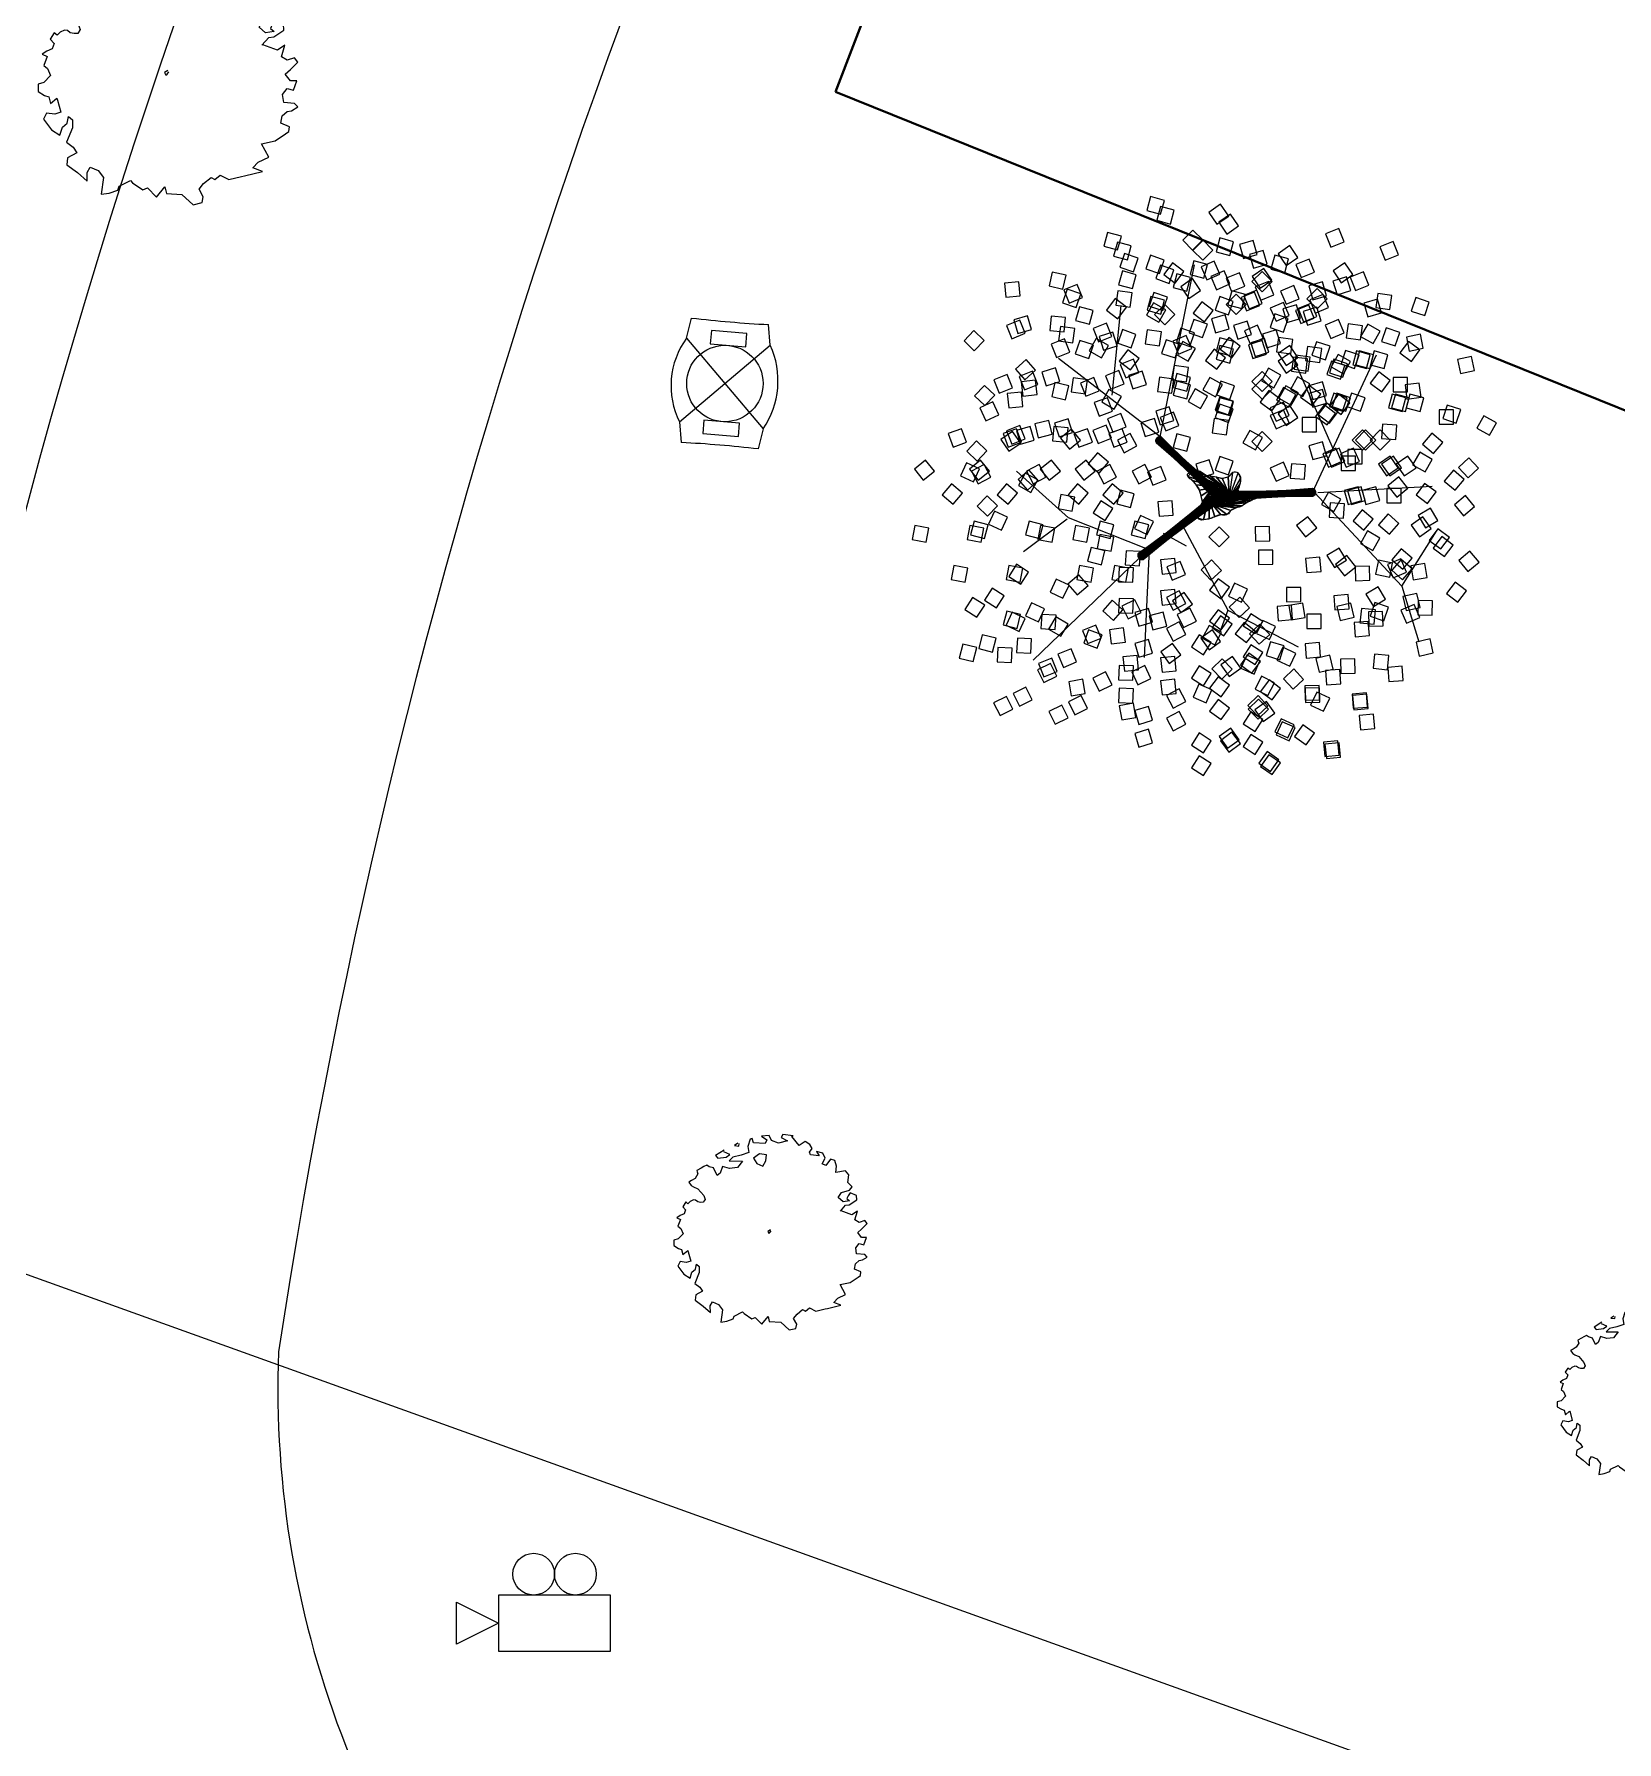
# Model space of a CAD drawing. Extents: x 2080 to 102394, y 2071 to 93424.
# Drawn here: x 75705 to 76382, y 79842 to 80573 of the extents above; entities that cross this region are included whole.
import ezdxf

# ---------------------------------------------------------------- set-up
doc = ezdxf.new("R2010")
doc.units = 0
doc.header["$LTSCALE"] = 20
doc.header["$MEASUREMENT"] = 0
for name, color, linetype, lineweight in [('camera', 11, 'Continuous', 13), ('fence', 13, 'FENCELINE2', 40), ('Mango tree', 96, 'Continuous', 5), ('sappotta', 114, 'Continuous', 5)]:
    doc.layers.add(name, color=color, linetype=linetype, lineweight=lineweight)
for name, color, linetype in [('ELEC', 11, 'Continuous'), ('proposed tree', 3, 'Continuous'), ('road', 2, 'Continuous')]:
    doc.layers.add(name, color=color, linetype=linetype)
doc.layers.add('patta duplicate', color=230, linetype='Continuous', plot=False)
doc.linetypes.add('FENCELINE2', pattern='A,0.25,-0.1,[132,ltypeshp.shx,S=0.1,R=0,X=-0.1,Y=0],-0.1,1', length=1.45)

# ---------------------------------------------------------------- blocks, each defined once
blk = doc.blocks.new('NEEM')
at = {"layer": 'sappotta', "linetype": 'Continuous'}
for p, q in [((-0.359, 1.043), (-0.396, 1.016)), ((-0.345, 1.011), (-0.34, 1.039)), ((-0.213, 1.092), (-0.242, 1.007)), ((-0.191, 1.099), (-0.213, 1.092)), ((-0.177, 1.048), (-0.191, 1.099)), ((-0.043, 1.039), (-0.177, 1.048)), ((0.003, 1.132), (-0.083, 1.127)), ((-0.083, 1.127), (-0.023, 1.083)), ((-0.023, 1.083), (-0.043, 1.039)), ((0.03, 1.077), (0.003, 1.132)), ((0.114, 1.043), (0.03, 1.077)), ((0.216, 1.072), (0.114, 1.043)), ((0.162, 1.144), (0.142, 1.112)), ((0.142, 1.112), (0.216, 1.072)), ((0.283, 1.13), (0.162, 1.144)), ((0.267, 1.123), (0.283, 1.13)), ((0.351, 1.016), (0.267, 1.123)), ((0.421, 1.063), (0.351, 1.016)), ((0.473, 1.03), (0.421, 1.063)), ((0.501, 0.982), (0.473, 1.03)), ((-0.517, 0.963), (-0.614, 0.901)), ((-0.614, 0.901), (-0.589, 0.87)), ((-0.589, 0.87), (-0.494, 0.884)), ((-0.521, 0.945), (-0.521, 0.945)), ((-0.449, 0.913), (-0.521, 0.945)), ((-0.494, 0.884), (-0.449, 0.913)), ((-0.415, 0.884), (-0.459, 0.839)), ((-0.32, 0.906), (-0.415, 0.884)), ((-0.396, 1.016), (-0.345, 1.011)), ((-0.23, 0.935), (-0.32, 0.906)), ((-0.242, 1.007), (-0.23, 0.935)), ((-0.108, 0.922), (-0.177, 0.872)), ((-0.027, 0.908), (-0.108, 0.922)), ((-0.034, 0.839), (-0.027, 0.908)), ((0.472, 0.942), (0.501, 0.982)), ((0.483, 0.908), (0.472, 0.942)), ((0.581, 0.9), (0.483, 0.908)), ((0.551, 0.95), (0.581, 0.9)), ((0.627, 0.928), (0.551, 0.95)), ((0.654, 0.87), (0.627, 0.928)), ((-0.783, 0.757), (-0.83, 0.729)), ((-0.749, 0.774), (-0.783, 0.757)), ((-0.717, 0.789), (-0.749, 0.774)), ((-0.689, 0.772), (-0.717, 0.789)), ((-0.638, 0.758), (-0.689, 0.772)), ((-0.598, 0.672), (-0.638, 0.758)), ((-0.533, 0.776), (-0.562, 0.699)), ((-0.452, 0.75), (-0.533, 0.776)), ((-0.459, 0.839), (-0.303, 0.837)), ((-0.361, 0.762), (-0.452, 0.75)), ((-0.303, 0.837), (-0.361, 0.762)), ((-0.177, 0.872), (-0.139, 0.809)), ((-0.139, 0.809), (-0.067, 0.78)), ((-0.067, 0.78), (-0.034, 0.839)), ((0.616, 0.806), (0.654, 0.87)), ((0.66, 0.788), (0.616, 0.806)), ((0.715, 0.86), (0.66, 0.788)), ((0.762, 0.844), (0.715, 0.86)), ((0.783, 0.779), (0.762, 0.844)), ((0.776, 0.704), (0.783, 0.779)), ((-0.892, 0.613), (-0.923, 0.594)), ((-0.923, 0.594), (-0.895, 0.555)), ((-0.85, 0.638), (-0.892, 0.613)), ((-0.818, 0.692), (-0.85, 0.638)), ((-0.83, 0.729), (-0.826, 0.714)), ((-0.826, 0.714), (-0.818, 0.692)), ((-0.562, 0.699), (-0.598, 0.672)), ((0.888, 0.723), (0.776, 0.704)), ((0.924, 0.679), (0.888, 0.723)), ((0.913, 0.591), (0.924, 0.679)), ((0.964, 0.541), (0.913, 0.591)), ((-0.895, 0.555), (-0.868, 0.54)), ((-0.868, 0.54), (-0.818, 0.517)), ((-0.818, 0.517), (-0.752, 0.44)), ((0.804, 0.415), (0.84, 0.475)), ((0.84, 0.475), (0.934, 0.5)), ((0.942, 0.471), (0.917, 0.437)), ((0.934, 0.5), (0.964, 0.541)), ((1.014, 0.439), (0.942, 0.471)), ((-0.96, 0.366), (-0.994, 0.31)), ((-0.994, 0.31), (-0.961, 0.275)), ((-0.935, 0.345), (-0.96, 0.366)), ((-0.908, 0.372), (-0.935, 0.345)), ((-0.87, 0.389), (-0.908, 0.372)), ((-0.846, 0.386), (-0.87, 0.389)), ((-0.821, 0.367), (-0.846, 0.386)), ((-0.788, 0.359), (-0.821, 0.367)), ((-0.757, 0.361), (-0.788, 0.359)), ((-0.735, 0.394), (-0.757, 0.361)), ((-0.752, 0.44), (-0.735, 0.394)), ((0.86, 0.367), (0.804, 0.415)), ((0.829, 0.259), (0.888, 0.326)), ((0.933, 0.378), (0.86, 0.367)), ((0.888, 0.326), (0.93, 0.332)), ((0.917, 0.437), (0.904, 0.404)), ((0.904, 0.404), (0.933, 0.378)), ((0.93, 0.332), (1.018, 0.389)), ((1.018, 0.389), (1.014, 0.439)), ((-1.023, 0.208), (-1.062, 0.182)), ((-1.062, 0.182), (-1.02, 0.162)), ((-1.02, 0.162), (-1.049, 0.084)), ((-0.978, 0.229), (-1.023, 0.208)), ((-0.961, 0.275), (-0.978, 0.229)), ((0.838, 0.262), (0.829, 0.259)), ((0.931, 0.228), (0.838, 0.262)), ((0.962, 0.217), (0.931, 0.228)), ((1.025, 0.259), (0.962, 0.217)), ((0.996, 0.16), (1.025, 0.259)), ((1.046, 0.129), (0.996, 0.16)), ((1.109, 0.149), (1.046, 0.129)), ((1.137, 0.114), (1.109, 0.149)), ((-1.049, 0.084), (-1.017, 0.059)), ((-1.017, 0.059), (-0.991, -0.002)), ((0.02, 0.041), (-0.009, 0.024)), ((-0.009, 0.024), (0, 0)), ((0, 0), (0.014, 0.011)), ((0.014, 0.011), (0.027, 0.031)), ((1.029, 0.011), (1.074, 0.049)), ((1.074, -0.047), (1.029, 0.011)), ((1.074, 0.049), (1.137, 0.114)), ((-1.097, -0.077), (-1.098, -0.14)), ((-1.098, -0.14), (-1.044, -0.173)), ((-1.048, -0.062), (-1.097, -0.077)), ((-0.991, -0.002), (-1.048, -0.062)), ((1.007, -0.166), (1.046, -0.114)), ((1.046, -0.114), (1.1, -0.129)), ((1.129, -0.047), (1.074, -0.047)), ((1.1, -0.129), (1.129, -0.047)), ((-1.044, -0.173), (-1.007, -0.185)), ((-1.007, -0.185), (-0.992, -0.244)), ((-0.992, -0.244), (-0.937, -0.198)), ((-0.937, -0.198), (-0.93, -0.213)), ((-0.93, -0.213), (-0.902, -0.318)), ((1.016, -0.234), (1.007, -0.166)), ((1.11, -0.243), (1.016, -0.234)), ((1.083, -0.306), (1.137, -0.273)), ((1.137, -0.273), (1.11, -0.243)), ((-1.025, -0.325), (-1.052, -0.378)), ((-1.052, -0.378), (-0.982, -0.471)), ((-0.953, -0.336), (-1.025, -0.325)), ((-0.902, -0.318), (-0.953, -0.336)), ((-0.888, -0.446), (-0.848, -0.411)), ((-0.848, -0.411), (-0.837, -0.355)), ((-0.837, -0.355), (-0.803, -0.383)), ((-0.803, -0.383), (-0.803, -0.452)), ((0.992, -0.411), (1.004, -0.349)), ((1.066, -0.443), (0.992, -0.411)), ((1.004, -0.349), (1.045, -0.311)), ((1.045, -0.311), (1.083, -0.306)), ((-0.982, -0.471), (-0.91, -0.516)), ((-0.91, -0.516), (-0.888, -0.446)), ((-0.803, -0.452), (-0.853, -0.576)), ((-0.853, -0.576), (-0.797, -0.619)), ((0.826, -0.591), (0.943, -0.565)), ((0.943, -0.565), (1.032, -0.503)), ((1.032, -0.503), (1.061, -0.484)), ((1.061, -0.484), (1.066, -0.443)), ((-0.844, -0.71), (-0.852, -0.77)), ((-0.766, -0.668), (-0.844, -0.71)), ((-0.797, -0.619), (-0.766, -0.668)), ((0.797, -0.747), (0.887, -0.704)), ((0.887, -0.704), (0.826, -0.591)), ((-0.852, -0.77), (-0.758, -0.838)), ((-0.758, -0.838), (-0.675, -0.912)), ((-0.676, -0.836), (-0.649, -0.791)), ((-0.675, -0.912), (-0.676, -0.836)), ((-0.649, -0.791), (-0.582, -0.82)), ((-0.582, -0.82), (-0.534, -0.881)), ((-0.534, -0.881), (-0.554, -1.025)), ((0.327, -0.932), (0.391, -0.879)), ((0.391, -0.879), (0.423, -0.897)), ((0.423, -0.897), (0.47, -0.86)), ((0.47, -0.86), (0.543, -0.896)), ((0.543, -0.896), (0.652, -0.871)), ((0.652, -0.871), (0.68, -0.867)), ((0.68, -0.867), (0.834, -0.828)), ((0.751, -0.797), (0.797, -0.747)), ((0.834, -0.828), (0.751, -0.797)), ((-0.554, -1.025), (-0.486, -1.015)), ((-0.486, -1.015), (-0.413, -0.988)), ((-0.413, -0.988), (-0.401, -0.955)), ((-0.401, -0.955), (-0.302, -0.907)), ((-0.302, -0.907), (-0.286, -0.926)), ((-0.286, -0.926), (-0.197, -0.986)), ((-0.197, -0.986), (-0.157, -0.969)), ((-0.157, -0.969), (-0.078, -1.049)), ((-0.078, -1.049), (-0.006, -0.96)), ((-0.006, -0.96), (0.006, -1.017)), ((0.006, -1.017), (0.139, -1.026)), ((0.139, -1.026), (0.236, -1.115)), ((0.287, -0.982), (0.327, -0.932)), ((0.324, -1.046), (0.287, -0.982)), ((0.236, -1.115), (0.314, -1.096)), ((0.314, -1.096), (0.324, -1.046))]:
    blk.add_line(p, q, dxfattribs=at)
blk = doc.blocks.new('3DLF-S')
at = {"color": 3}
blk.add_3dface([(0, 0), (-4, -4, -4), (0, -8, -8), (4, -4, -4)], dxfattribs=at)
blk = doc.blocks.new('3DLFS-S')
at = {"color": 92}
for p, rotation in [((-7.25, 0.25, 10.5), 338.5232090204596), ((-21.75, -8.25, -0.46), 330.9453959009229), ((11.5, -2.25, 8.5), 25.76932762433872), ((28, -11.58, 2.5), 29.93151184050779), ((-11.25, -21.75), 349.3803447238449), ((11, -25.71, 1), 29.93151184050779)]:
    blk.add_blockref('3DLF-S', p, dxfattribs=dict(at, rotation=rotation))
blk.add_blockref('3DLF-S', (-1.75, -11.41, 4.75), dxfattribs=at)
blk = doc.blocks.new('T48')
at = {"color": 10, "extrusion": (6.99446e-33, -1, -1.83772e-16)}
for p, q in [((-0.0984, 0.0995, 0.6032), (-0.0413, 0.3873, 0.7588)), ((-0.1789, 0.1693, 0.6646), (-0.164, 0.3196, 0.8033)), ((-0.0984, 0.0995, 0.5958), (-0.2688, 0.2307, 0.725)), ((0.1651, 0.0063, 0.4593), (0.3567, 0.0169, 0.5895))]:
    blk.add_line(p, q, dxfattribs=at)
at = {"color": 10}
for p, q in [((0.1916, 0.0783, 0.5027), (0.1238, 0.2318, 0.5027)), ((0.1566, 0.0063, 0.4614), (0.2635, 0.2371, 0.6022)), ((-0.2519, -0.036, 0.508), (-0.3387, 0.0423, 0.5387)), ((0.1598, 0.0063, 0.4614), (0.3059, -0.1503, 0.6022)), ((-0.254, -0.0381, 0.5122), (-0.3271, -0.0931, 0.6011)), ((-0.12, -0.0885, 0.417), (-0.2519, -0.036, 0.508)), ((-0.0624, -0.0466, 0.3387), (0.0148, -0.1905, 0.3598)), ((0.3059, -0.1503, 0.6022), (0.3641, -0.0582, 0.653)), ((-0.3111, -0.2741, 0.6445), (-0.1333, -0.1027, 0.4233)), ((-0.1168, -0.0885, 0.417), (-0.1253, -0.2699, 0.5122)), ((0.3059, -0.1503, 0.6022), (0.3344, -0.2434, 0.6382)), ((0.0148, -0.1905, 0.3598), (0.0011, -0.2275, 0.4117)), ((0.0148, -0.1905, 0.3598), (0.1323, -0.2519, 0.3598))]:
    blk.add_line(p, q, dxfattribs=at)
at = {"color": 10, "extrusion": (1, 0, 0)}
blk.add_line((-0.0544, -0.0836, 0.4307), (-0.0929, -0.0624, 0.6985), dxfattribs=at)
at = {"color": 10}
blk.add_lwpolyline([(0.0317, 0.0392, -0.117832), (0.0349, 0.0351, -0.109862), (0.036, 0.0296, -0.036437), (0.0354, 0.0234, -0.034184), (0.0339, 0.0169, -0.070317), (0.0317, 0.0123, 0.121404), (0.0307, 0.0095, 0.105675), (0.0309, 0.0078, 0.10563), (0.0317, 0.0063, 0.11787), (0.034, 0.0048, 0.050289), (0.0402, 0.0032, 0.018663), (0.0459, 0.0025, 0.01497), (0.0529, 0.0021, 0.087147), (0.0578, 0.0029, -0.118281), (0.0614, 0.0032, -0.325615), (0.0642, 0.0004, -0.326103), (0.0624, -0.0032, -0.032273), (0.0591, -0.0046, 0.027106), (0.055, -0.0063, 0.002318), (0.0467, -0.0105, 0.008478), (0.0444, -0.0116, 0.036344), (0.042, -0.0132, -0.022039), (0.0381, -0.0159, -0.092744), (0.0318, -0.0183, 0.069203), (0.0233, -0.0212, 0.147866), (0.0177, -0.0264, -0.172152), (0.0127, -0.0307, -0.132721), (0.0065, -0.0313, 0.108842), (-0.0011, -0.0317, 0.053805), (-0.0066, -0.0339, -0.040641), (-0.0138, -0.037, -0.081395), (-0.0294, -0.0396, -0.221332), (-0.0349, -0.037, -0.079922), (-0.0366, -0.0342, -0.108313), (-0.037, -0.0317, -0.048517), (-0.0366, -0.0289, -0.02389), (-0.0349, -0.0233, -0.137674), (-0.0294, -0.0155, 0.264867), (-0.0275, -0.0106, 0.017693), (-0.028, -0.0077, 0.00755), (-0.0296, -0.0011, 0.004346), (-0.0318, 0.0072, 0.010497), (-0.0328, 0.0106, 0.070056), (-0.0345, 0.0141, 0.023562), (-0.0413, 0.0233, 0.090241), (-0.0474, 0.0285, -0.118501), (-0.0519, 0.0328, -0.08154), (-0.0529, 0.0353, -0.126697), (-0.0529, 0.037, -0.215241), (-0.0518, 0.0384, -0.116434), (-0.0487, 0.0392, -0.22855), (-0.0456, 0.0377, 0.214017), (-0.0423, 0.036, 0.07524), (-0.0392, 0.0363, 0.190759), (-0.0381, 0.037, 0.274563), (-0.038, 0.0385, -0.2385), (-0.0381, 0.0402, -0.087445), (-0.0371, 0.0416, -0.110244), (-0.036, 0.0423, -0.136741), (-0.0342, 0.0425, -0.06456), (-0.0307, 0.0413, -0.144236), (-0.0272, 0.038, 0.201708), (-0.0243, 0.036, 0.026586), (-0.0197, 0.0351, -0.015616), (-0.0116, 0.0339, -0.012911), (-0.0034, 0.0321, 0.016293), (0.0032, 0.0307, 0.100723), (0.0087, 0.0308, 0.063874), (0.0169, 0.0339, 0.158892), (0.0202, 0.0372, -0.171356), (0.0233, 0.0402, -0.140353), (0.0277, 0.0409, -0.14068)], format="xyb", close=True, dxfattribs=at)
blk.add_circle((0, 0, 0.0593), 0.0169, dxfattribs=at)
at = {"color": 10, "extrusion": (0.668965, 4.71754e-17, 0.743294)}
blk.add_circle((0.0067, 0.1929, 0.4486), 0.00635, dxfattribs=at)
at = {"color": 92, "xscale": 0.00423333291, "yscale": 0.00423333291, "zscale": 0.00423333291}
for p, rotation in [((-0.0512, 0.3634, 0.4773), 180), ((-0.0347, 0.3469, 0.5778), 180), ((0.2193, 0.2927, 0.6911), 127.0355451173859), ((-0.1257, 0.2737, 0.7715), 217.0355451173859), ((0.0646, 0.2942, 0.7715), 180), ((0.1697, 0.2419, 0.5345), 127.0355451173859), ((-0.2751, 0.2492, 0.5313), 241.10908773184), ((-0.2217, 0.214, 0.6223), 217.0355451173859), ((0.0212, 0.2561, 0.581), 180), ((0.0532, 0.2187, 0.4392), 127.0355451173859), ((0.1019, 0.2041, 0.7334), 127.0355451173859), ((0.1566, 0.2654, 0.6181), 180), ((-0.0766, 0.2087, 0.5239), 217.0355451173859), ((-0.0983, 0.239, 0.6773), 180), ((0.0782, 0.1863, 0.8901), 127.0355451173859), ((0.0824, 0.1895, 0.3736), 127.0355451173859), ((-0.2004, 0.1285, 0.6773), 217.0355451173859), ((-0.056, 0.1294, 0.5408), 217.0355451173859), ((-0.0313, 0.1487, 0.9155), 217.0355451173859), ((0.3278, 0.115, 0.6159), 116.7371100578059), ((0.0646, 0.127, 0.8805), 180), ((0.0646, 0.1143, 0.3831), 180), ((-0.2706, 0.0643, 0.3937), 241.10908773184), ((0.0356, 0.06, 0.8699), 217.0355451173859), ((0.1746, 0.1016, 0.8901), 90), ((0.1799, 0.1016, 0.3736), 90), ((0.2043, 0.1016, 0.7334), 90), ((0.2753, 0.0475, 0.4286), 105.1767250495332), ((-0.2856, 0.0738, 0.6742), 260.280514680602), ((-0.1363, 0.0536, 0.6773), 274.426310174705), ((0.0646, 0.0265, 0.8699), 180), ((0.1228, -0.0191, 0.6773), 105.1767250495332), ((-0.3807, 0.0017, 0.5165), 274.426310174705), ((-0.2887, 0.0017, 0.8181), 274.426310174705), ((-0.1701, 0.0017, 0.454), 274.426310174705), ((-0.1119, 0.0017, 0.9165), 274.426310174705), ((0.188, -0.0842, 0.6551), 105.1767250495332), ((-0.0904, -0.066, 0.9165), 311.4618552920909), ((0.24, -0.0892, 0.7673), 68.14117993214732), ((0.2855, -0.0824, 0.5175), 54.73338241883649), ((0.2622, -0.1654, 0.5673), 68.14117993214732), ((0.0168, -0.0972, 0.8329), 19.52835435071045), ((-0.2315, -0.1725, 0.8181), 311.4618552920909), ((-0.0451, -0.1141, 0.7705), 342.4928092333245), ((-0.1488, -0.2181, 0.453), 294.8881552746311), ((0.0639, -0.1597, 0.9017), 19.52835435071045), ((-0.305, -0.2279, 0.5165), 311.4618552920909), ((-0.2725, -0.2122, 0.6456), 311.4618552920909), ((-0.0451, -0.166, 0.9017), 342.4928092333245), ((0.0694, -0.1975, 0.4646), 28.35728449507812), ((0.0977, -0.2045, 0.6371), 19.52835435071045), ((-0.0635, -0.1995, 0.4646), 351.3217393776923), ((0.1544, -0.2796, 0.7345), 19.52835435071045), ((-0.0451, -0.2782, 0.6371), 342.4928092333245), ((-0.0451, -0.3163, 0.7345), 342.4928092333245), ((0.0947, -0.3242, 0.635), 19.52835435071045), ((0.0952, -0.3294, 0.508), 20.68147253157148)]:
    blk.add_blockref('3DLFS-S', p, dxfattribs=dict(at, rotation=rotation))
at = {"xscale": 0.00423333291, "yscale": 0.00423333291, "zscale": 0.00423333291}
for p, rotation in [((-0.0783, -0.0074, 0.9843), 319.1446237411043), ((0.0603, -0.0508, 0.9843), 46.3875157474432)]:
    blk.add_blockref('3DLF-S', p, dxfattribs=dict(at, rotation=rotation))
blk.add_blockref('3DLF-S', (0, -0.0508, 0.9843), dxfattribs=at)
at = {"color": 10}
mesh = blk.add_polymesh((2, 36), dxfattribs=dict(at, n_close=True))
for k, corner in enumerate([(-0.0046, 0.0044, 0.2678), (-0.0035, 0.0053, 0.2678), (-0.0022, 0.0061, 0.2678), (-0.0009, 0.0067, 0.2678), (0.0006, 0.007, 0.2678), (0.0021, 0.007, 0.2678), (0.0035, 0.0068, 0.2678), (0.0049, 0.0063, 0.2678), (0.0062, 0.0056, 0.2678), (0.0074, 0.0047, 0.2678), (0.0083, 0.0036, 0.2678), (0.0091, 0.0023, 0.2678), (0.0097, 0.0009, 0.2678), (0.0099, -0.0005, 0.2678), (0.01, -0.002, 0.2678), (0.0098, -0.0034, 0.2678), (0.0093, -0.0048, 0.2678), (0.0086, -0.0061, 0.2678), (0.0077, -0.0073, 0.2678), (0.0066, -0.0083, 0.2678), (0.0053, -0.009, 0.2678), (0.0039, -0.0096, 0.2678), (0.0025, -0.0099, 0.2678), (0.001, -0.0099, 0.2678), (-0.0004, -0.0097, 0.2678), (-0.0018, -0.0092, 0.2678), (-0.0031, -0.0085, 0.2678), (-0.0043, -0.0076, 0.2678), (-0.0053, -0.0065, 0.2678), (-0.006, -0.0052, 0.2678), (-0.0066, -0.0039, 0.2678), (-0.0069, -0.0024, 0.2678), (-0.0069, -0.0009, 0.2678), (-0.0067, 0.0005, 0.2678), (-0.0062, 0.0019, 0.2678), (-0.0055, 0.0032, 0.2678), (-0.0963, 0.0992, 0.5969), (-0.0957, 0.0985, 0.5976), (-0.0954, 0.0978, 0.5983), (-0.0951, 0.0969, 0.599), (-0.0951, 0.096, 0.5996), (-0.0952, 0.095, 0.6001), (-0.0955, 0.094, 0.6006), (-0.0959, 0.0931, 0.6009), (-0.0965, 0.0922, 0.6011), (-0.0972, 0.0913, 0.6011), (-0.098, 0.0906, 0.6011), (-0.0989, 0.0899, 0.6009), (-0.0999, 0.0894, 0.6006), (-0.1008, 0.0891, 0.6001), (-0.1018, 0.0889, 0.5996), (-0.1027, 0.0889, 0.599), (-0.1036, 0.0891, 0.5983), (-0.1043, 0.0894, 0.5976), (-0.105, 0.0899, 0.5969), (-0.1055, 0.0906, 0.5961), (-0.1059, 0.0913, 0.5954), (-0.1061, 0.0922, 0.5948), (-0.1062, 0.0931, 0.5942), (-0.1061, 0.0941, 0.5936), (-0.1058, 0.0951, 0.5932), (-0.1053, 0.096, 0.5929), (-0.1048, 0.0969, 0.5927), (-0.1041, 0.0978, 0.5926), (-0.1032, 0.0985, 0.5927), (-0.1024, 0.0992, 0.5929), (-0.1014, 0.0997, 0.5932), (-0.1004, 0.1, 0.5936), (-0.0995, 0.1002, 0.5942), (-0.0986, 0.1002, 0.5948), (-0.0977, 0.1, 0.5954), (-0.0969, 0.0997, 0.5961)]):
    mesh.set_mesh_vertex(divmod(k, 36), corner)
mesh = blk.add_polymesh((2, 36), dxfattribs=dict(at, n_close=True))
for k, corner in enumerate([(0.0169, 0, 0.0593), (0.0167, 0.0029, 0.0593), (0.0159, 0.0058, 0.0593), (0.0147, 0.0085, 0.0593), (0.013, 0.0109, 0.0593), (0.0109, 0.013, 0.0593), (0.0085, 0.0147, 0.0593), (0.0058, 0.0159, 0.0593), (0.0029, 0.0167, 0.0593), (0, 0.0169, 0.0593), (-0.0029, 0.0167, 0.0593), (-0.0058, 0.0159, 0.0593), (-0.0085, 0.0147, 0.0593), (-0.0109, 0.013, 0.0593), (-0.013, 0.0109, 0.0593), (-0.0147, 0.0085, 0.0593), (-0.0159, 0.0058, 0.0593), (-0.0167, 0.0029, 0.0593), (-0.0169, 0, 0.0593), (-0.0167, -0.0029, 0.0593), (-0.0159, -0.0058, 0.0593), (-0.0147, -0.0085, 0.0593), (-0.013, -0.0109, 0.0593), (-0.0109, -0.013, 0.0593), (-0.0085, -0.0147, 0.0593), (-0.0058, -0.0159, 0.0593), (-0.0029, -0.0167, 0.0593), (0, -0.0169, 0.0593), (0.0029, -0.0167, 0.0593), (0.0058, -0.0159, 0.0593), (0.0085, -0.0147, 0.0593), (0.0109, -0.013, 0.0593), (0.013, -0.0109, 0.0593), (0.0147, -0.0085, 0.0593), (0.0159, -0.0058, 0.0593), (0.0167, -0.0029, 0.0593), (0.0223, 0.0396), (0.015, 0.0329), (0.0052, 0.0305), (-0.0048, 0.0324), (-0.0147, 0.0344), (-0.0247, 0.0361), (-0.0327, 0.0421), (-0.0383, 0.0368), (-0.0474, 0.0389), (-0.0522, 0.0334), (-0.0448, 0.0267), (-0.0381, 0.0191), (-0.0328, 0.0105), (-0.0301, 0.0007), (-0.0278, -0.0091), (-0.0317, -0.0177), (-0.0361, -0.0268), (-0.0354, -0.0365), (-0.0263, -0.0395), (-0.0163, -0.0378), (-0.0068, -0.0341), (0.0028, -0.0311), (0.0128, -0.0306), (0.0199, -0.0236), (0.0288, -0.019), (0.0384, -0.0157), (0.047, -0.0103), (0.0561, -0.0059), (0.0642, -0.0006), (0.0566, 0.0025), (0.0465, 0.0024), (0.0365, 0.004), (0.031, 0.0108), (0.0348, 0.0202), (0.036, 0.0303), (0.0317, 0.0392)]):
    mesh.set_mesh_vertex(divmod(k, 36), corner)
mesh = blk.add_polymesh((2, 36), dxfattribs=dict(at, n_close=True))
for k, corner in enumerate([(-0.0047, -0.0042, 0.2678), (-0.0056, -0.0031, 0.2678), (-0.0063, -0.0017, 0.2678), (-0.0067, -0.0003, 0.2678), (-0.0069, 0.0011, 0.2678), (-0.0068, 0.0026, 0.2678), (-0.0065, 0.004, 0.2678), (-0.0059, 0.0054, 0.2678), (-0.0051, 0.0066, 0.2678), (-0.0041, 0.0077, 0.2678), (-0.0029, 0.0086, 0.2678), (-0.0016, 0.0093, 0.2678), (-0.0002, 0.0097, 0.2678), (0.0013, 0.0099, 0.2678), (0.0028, 0.0098, 0.2678), (0.0042, 0.0095, 0.2678), (0.0056, 0.0089, 0.2678), (0.0068, 0.0081, 0.2678), (0.0079, 0.0071, 0.2678), (0.0088, 0.0059, 0.2678), (0.0094, 0.0046, 0.2678), (0.0099, 0.0032, 0.2678), (0.01, 0.0017, 0.2678), (0.01, 0.0002, 0.2678), (0.0096, -0.0012, 0.2678), (0.009, -0.0026, 0.2678), (0.0082, -0.0038, 0.2678), (0.0072, -0.0049, 0.2678), (0.0061, -0.0058, 0.2678), (0.0047, -0.0064, 0.2678), (0.0033, -0.0069, 0.2678), (0.0019, -0.007, 0.2678), (0.0004, -0.007, 0.2678), (-0.0011, -0.0066, 0.2678), (-0.0024, -0.0061, 0.2678), (-0.0036, -0.0053, 0.2678), (-0.1348, -0.0955, 0.4233), (-0.1341, -0.0951, 0.4241), (-0.1334, -0.0948, 0.4248), (-0.1325, -0.0946, 0.4254), (-0.1316, -0.0946, 0.426), (-0.1306, -0.0948, 0.4266), (-0.1297, -0.0952, 0.427), (-0.1287, -0.0957, 0.4273), (-0.1279, -0.0963, 0.4275), (-0.1271, -0.0971, 0.4276), (-0.1264, -0.098, 0.4275), (-0.1258, -0.0989, 0.4273), (-0.1254, -0.0999, 0.427), (-0.1252, -0.1009, 0.4266), (-0.1251, -0.1019, 0.426), (-0.1251, -0.1028, 0.4254), (-0.1254, -0.1036, 0.4248), (-0.1258, -0.1044, 0.4241), (-0.1263, -0.105, 0.4233), (-0.127, -0.1055, 0.4226), (-0.1278, -0.1058, 0.4219), (-0.1287, -0.1059, 0.4212), (-0.1296, -0.1059, 0.4206), (-0.1305, -0.1057, 0.4201), (-0.1315, -0.1054, 0.4196), (-0.1324, -0.1049, 0.4193), (-0.1333, -0.1042, 0.4191), (-0.1341, -0.1034, 0.4191), (-0.1348, -0.1026, 0.4191), (-0.1353, -0.1016, 0.4193), (-0.1357, -0.1006, 0.4196), (-0.136, -0.0997, 0.4201), (-0.1361, -0.0987, 0.4206), (-0.136, -0.0978, 0.4212), (-0.1358, -0.0969, 0.4219), (-0.1354, -0.0962, 0.4226)]):
    mesh.set_mesh_vertex(divmod(k, 36), corner)
mesh = blk.add_polymesh((2, 36), dxfattribs=dict(at, n_close=True))
for k, corner in enumerate([(0.0169, 0, 0.0593), (0.0167, 0.0029, 0.0593), (0.0159, 0.0058, 0.0593), (0.0147, 0.0085, 0.0593), (0.013, 0.0109, 0.0593), (0.0109, 0.013, 0.0593), (0.0085, 0.0147, 0.0593), (0.0058, 0.0159, 0.0593), (0.0029, 0.0167, 0.0593), (0, 0.0169, 0.0593), (-0.0029, 0.0167, 0.0593), (-0.0058, 0.0159, 0.0593), (-0.0085, 0.0147, 0.0593), (-0.0109, 0.013, 0.0593), (-0.013, 0.0109, 0.0593), (-0.0147, 0.0085, 0.0593), (-0.0159, 0.0058, 0.0593), (-0.0167, 0.0029, 0.0593), (-0.0169, 0, 0.0593), (-0.0167, -0.0029, 0.0593), (-0.0159, -0.0058, 0.0593), (-0.0147, -0.0085, 0.0593), (-0.013, -0.0109, 0.0593), (-0.0109, -0.013, 0.0593), (-0.0085, -0.0147, 0.0593), (-0.0058, -0.0159, 0.0593), (-0.0029, -0.0167, 0.0593), (0, -0.0169, 0.0593), (0.0029, -0.0167, 0.0593), (0.0058, -0.0159, 0.0593), (0.0085, -0.0147, 0.0593), (0.0109, -0.013, 0.0593), (0.013, -0.0109, 0.0593), (0.0147, -0.0085, 0.0593), (0.0159, -0.0058, 0.0593), (0.0167, -0.0029, 0.0593), (0.0116, 0, 0.2773), (0.0115, 0.002, 0.2773), (0.0109, 0.004, 0.2773), (0.0101, 0.0058, 0.2773), (0.0089, 0.0075, 0.2773), (0.0075, 0.0089, 0.2773), (0.0058, 0.0101, 0.2773), (0.004, 0.0109, 0.2773), (0.002, 0.0115, 0.2773), (0, 0.0116, 0.2773), (-0.002, 0.0115, 0.2773), (-0.004, 0.0109, 0.2773), (-0.0058, 0.0101, 0.2773), (-0.0075, 0.0089, 0.2773), (-0.0089, 0.0075, 0.2773), (-0.0101, 0.0058, 0.2773), (-0.0109, 0.004, 0.2773), (-0.0115, 0.002, 0.2773), (-0.0116, 0, 0.2773), (-0.0115, -0.002, 0.2773), (-0.0109, -0.004, 0.2773), (-0.0101, -0.0058, 0.2773), (-0.0089, -0.0075, 0.2773), (-0.0075, -0.0089, 0.2773), (-0.0058, -0.0101, 0.2773), (-0.004, -0.0109, 0.2773), (-0.002, -0.0115, 0.2773), (0, -0.0116, 0.2773), (0.002, -0.0115, 0.2773), (0.004, -0.0109, 0.2773), (0.0058, -0.0101, 0.2773), (0.0075, -0.0089, 0.2773), (0.0089, -0.0075, 0.2773), (0.0101, -0.0058, 0.2773), (0.0109, -0.004, 0.2773), (0.0115, -0.002, 0.2773)]):
    mesh.set_mesh_vertex(divmod(k, 36), corner)
mesh = blk.add_polymesh((2, 36), dxfattribs=dict(at, n_close=True))
for k, corner in enumerate([(0.0095, 0, 0.2741), (0.0094, 0.0015, 0.2741), (0.009, 0.0029, 0.2741), (0.0084, 0.0042, 0.2741), (0.0075, 0.0054, 0.2741), (0.0065, 0.0065, 0.2741), (0.0053, 0.0073, 0.2741), (0.004, 0.008, 0.2741), (0.0025, 0.0083, 0.2741), (0.0011, 0.0085, 0.2741), (-0.0004, 0.0083, 0.2741), (-0.0018, 0.008, 0.2741), (-0.0032, 0.0073, 0.2741), (-0.0044, 0.0065, 0.2741), (-0.0054, 0.0054, 0.2741), (-0.0063, 0.0042, 0.2741), (-0.0069, 0.0029, 0.2741), (-0.0073, 0.0015, 0.2741), (-0.0074, 0, 0.2741), (-0.0073, -0.0015, 0.2741), (-0.0069, -0.0029, 0.2741), (-0.0063, -0.0042, 0.2741), (-0.0054, -0.0054, 0.2741), (-0.0044, -0.0065, 0.2741), (-0.0032, -0.0073, 0.2741), (-0.0018, -0.008, 0.2741), (-0.0004, -0.0083, 0.2741), (0.0011, -0.0085, 0.2741), (0.0025, -0.0083, 0.2741), (0.004, -0.008, 0.2741), (0.0053, -0.0073, 0.2741), (0.0065, -0.0065, 0.2741), (0.0075, -0.0054, 0.2741), (0.0084, -0.0042, 0.2741), (0.009, -0.0029, 0.2741), (0.0094, -0.0015, 0.2741), (0.1567, 0.0131, 0.4625), (0.1559, 0.013, 0.4632), (0.1551, 0.0127, 0.4639), (0.1544, 0.0122, 0.4646), (0.1537, 0.0116, 0.4652), (0.1531, 0.0108, 0.4657), (0.1526, 0.0099, 0.4662), (0.1523, 0.0089, 0.4665), (0.1521, 0.0078, 0.4667), (0.152, 0.0067, 0.4667), (0.1521, 0.0056, 0.4667), (0.1523, 0.0046, 0.4665), (0.1526, 0.0036, 0.4662), (0.1531, 0.0027, 0.4657), (0.1537, 0.0019, 0.4652), (0.1544, 0.0012, 0.4646), (0.1551, 0.0008, 0.4639), (0.1559, 0.0005, 0.4632), (0.1567, 0.0004, 0.4625), (0.1576, 0.0005, 0.4617), (0.1583, 0.0008, 0.461), (0.1591, 0.0012, 0.4604), (0.1598, 0.0019, 0.4597), (0.1604, 0.0027, 0.4592), (0.1608, 0.0036, 0.4588), (0.1612, 0.0046, 0.4585), (0.1614, 0.0056, 0.4583), (0.1615, 0.0067, 0.4582), (0.1614, 0.0078, 0.4583), (0.1612, 0.0089, 0.4585), (0.1608, 0.0099, 0.4588), (0.1604, 0.0108, 0.4592), (0.1598, 0.0116, 0.4597), (0.1591, 0.0122, 0.4604), (0.1583, 0.0127, 0.461), (0.1576, 0.013, 0.4617)]):
    mesh.set_mesh_vertex(divmod(k, 36), corner)
blk = doc.blocks.new('A$C74600891')
at = {"layer": 'ELEC', "linetype": 'Continuous', "ltscale": 0.5}
for p, q in [((27.73, 56.42), (34.48, 62.18)), ((27.73, 56.42), (32.02, 5.75)), ((55.21, 33.23), (59.74, 40.85)), ((4.53, 28.94), (55.21, 33.23)), ((4.53, 28.94), (0, 21.32)), ((32.02, 5.75), (25.27, 0))]:
    blk.add_line(p, q, dxfattribs=at)
for points in [[(50, 43.1), (38.33, 52.95), (34.59, 48.52), (46.26, 38.67)], [(9.74, 19.07), (21.41, 9.22), (25.15, 13.66), (13.48, 23.51)]]:
    blk.add_lwpolyline(points, close=True, dxfattribs=at)
blk.add_circle((29.87, 31.09), 16.36, dxfattribs=at)
for centre, radius, start, end in [((398.53, 467.94), 545.14, 228.10087, 231.57608), ((38.6, 23.72), 34.46, 108.39039, 171.28656), ((19.2, 40.09), 36.66, 290.46548, 349.21148), ((-338.79, -405.76), 545.14, 48.10087, 51.57608)]:
    blk.add_arc(centre, radius, start, end, dxfattribs=at)
blk = doc.blocks.new('A$C22A82026')
at = {"layer": 'ELEC', "ltscale": 0.5}
blk.add_lwpolyline([(-10.21, -0.29), (-19.21, -4.79), (-19.21, 4.21), (-10.21, -0.29)], dxfattribs=at)
blk.add_lwpolyline([(-10.21, 5.71), (-10.21, -6.29), (13.79, -6.29), (13.79, 5.71)], close=True, dxfattribs=at)
blk = doc.blocks.new('A$C265A360F')
at = {"layer": 'ELEC', "ltscale": 0.5}
for centre in [(33.06, 20.94), (50.94, 20.94)]:
    blk.add_circle(centre, 8.94, dxfattribs=at)
at = {"layer": 'ELEC', "ltscale": 0.5, "xscale": 2, "yscale": 2, "zscale": 2}
blk.add_blockref('A$C22A82026', (38.42, 0.59), dxfattribs=at)

msp = doc.modelspace()

# ---------------------------------------------------------------- linework, layer by layer
at = {"layer": 'fence', "linetype": 'Continuous'}
for q in [(76130.172, 80763.721), (77737.144, 79866.51)]:
    msp.add_line((76047.763, 80548.424), q, dxfattribs=at)
at = {"layer": 'patta duplicate', "ltscale": 0.5}
msp.add_lwpolyline([(88450.657, 84067.151), (84127.797, 82684.315), (83540.963, 80377.169), (84337.551, 80292.694), (84338.201, 79890.512), (77189.571, 82827.244), (75365.053, 80162.878), (84737.949, 76793.335), (86791.228, 77204.942), (89065.024, 78174.595), (89006.283, 79510.343), (88948.024, 81170.116), (88450.657, 84067.151)], dxfattribs=at)
at = {"layer": 'road', "linetype": 'Continuous', "ltscale": 0.5}
for centre, radius, start, end in [((78682.837, 79572.447), 3086.543, 150.527882, 171.501745), ((78689.677, 79570.835, 0), 2913.54, 150.753145, 171.355667), ((76226.074, 79993.059), 417.135, 177.845512, 225.237182)]:
    msp.add_arc(centre, radius, start, end, dxfattribs=at)

# ---------------------------------------------------------------- block references
at = {"layer": 'camera', "ltscale": 0.5}
msp.add_blockref('A$C265A360F', (75885.445, 79892.585), dxfattribs=at)
at = {"layer": 'ELEC', "ltscale": 0.5, "rotation": 35.36202640426251}
msp.add_blockref('A$C74600891', (75994.016, 80380.837, 0), dxfattribs=at)
at = {"layer": 'Mango tree', "linetype": 'Continuous'}
for p, xscale, yscale, zscale in [((75760.901, 80555.492), 49.73619491429417, 49.73619491435238, 49.7361949140131), ((76019.163, 80059.425), 37.04838799542631, 37.04838799546997, 37.04838799522252), ((76392.814, 79989.836), 32.76915003432077, 32.76915003436443, 32.76915003413175)]:
    msp.add_blockref('NEEM', p, dxfattribs=dict(at, xscale=xscale, yscale=yscale, zscale=zscale))
at = {"layer": 'proposed tree', "xscale": 255.9263233038218, "yscale": 255.9263233038509, "zscale": 255.9263233038566}
msp.add_blockref('T48', (76212.004, 80375.152), dxfattribs=at)

doc.saveas('drawing.dxf')
